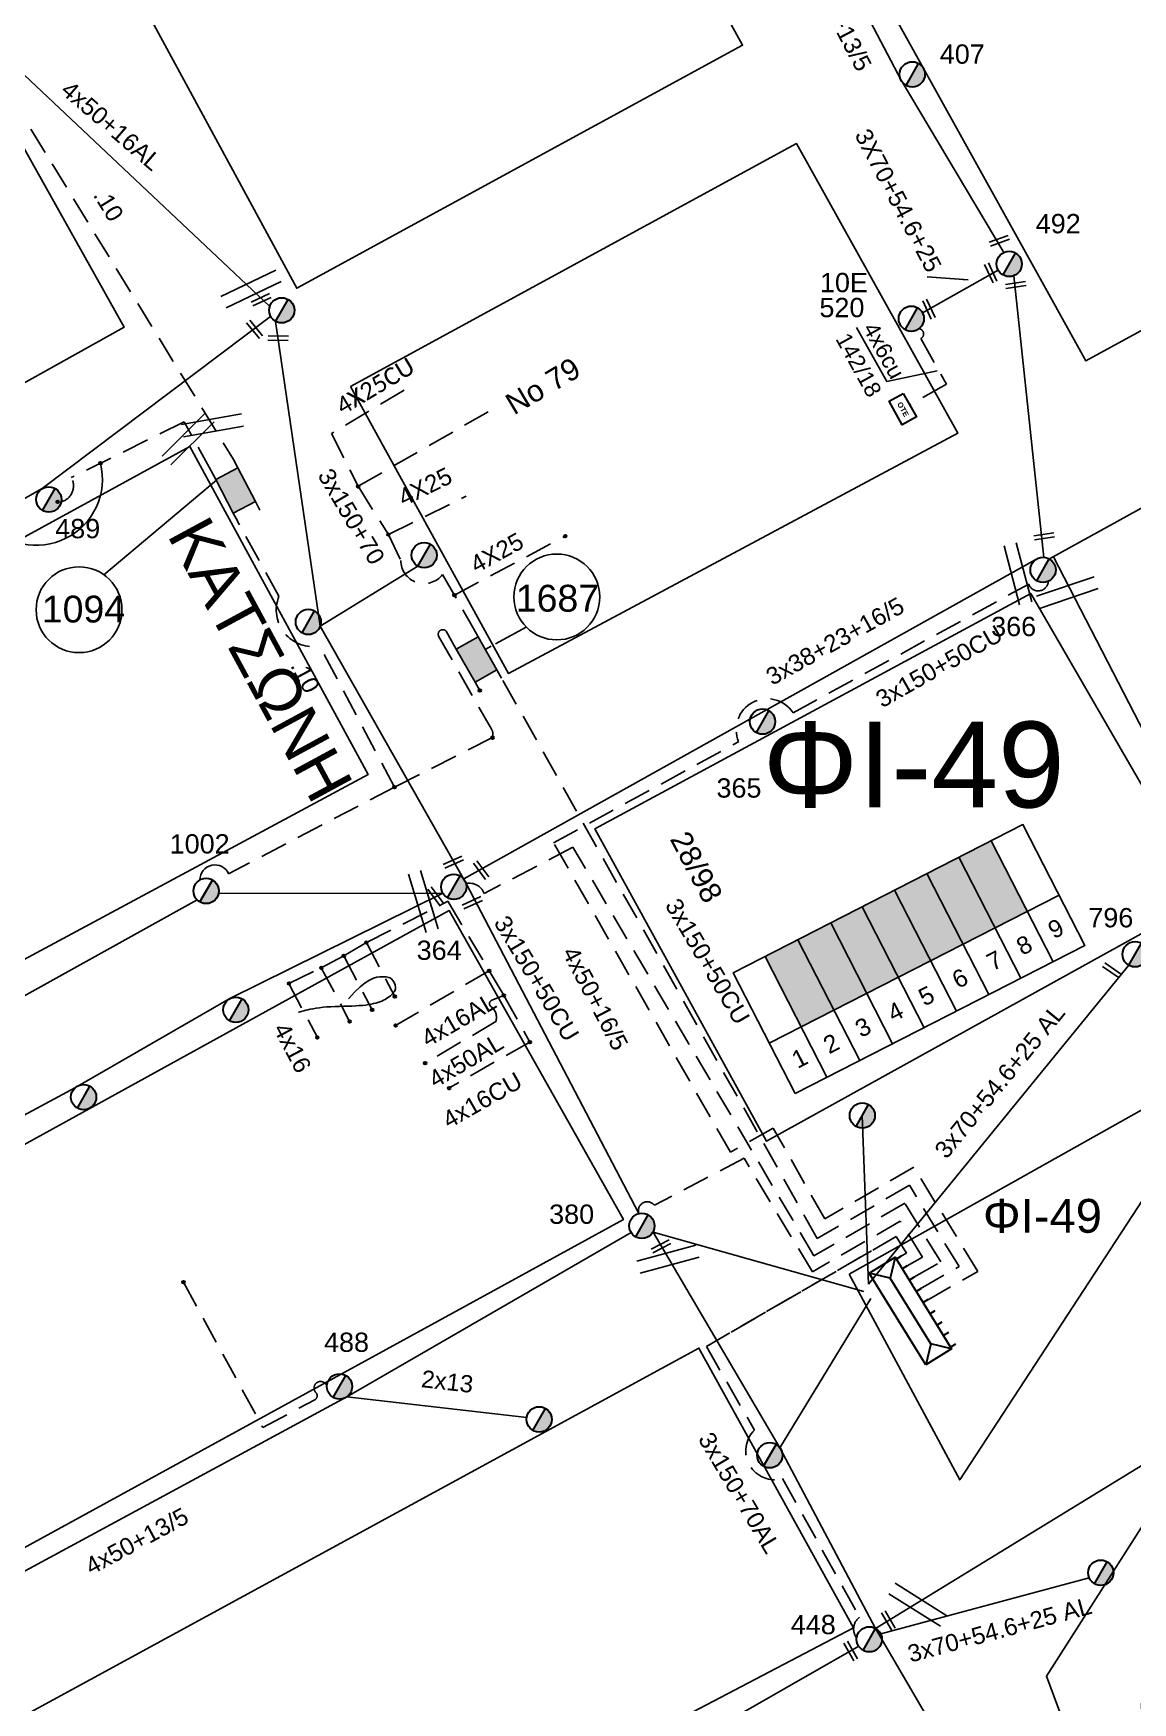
# Model space of a CAD drawing. Header units: millimetres. Extents: x 1421 to 7547, y 822 to 1863.
# Drawn here: x 7113 to 7215.5, y 1406.6 to 1562.1 of the extents above; entities that cross this region are included whole.
import ezdxf
from ezdxf.enums import TextEntityAlignment as Align

# ---------------------------------------------------------------- set-up
doc = ezdxf.new("R2010")
doc.units = ezdxf.units.MM
doc.linetypes.add('DASHED', pattern=[19.05, 12.7, -6.35])
doc.layers.get('0').update_dxf_attribs({"lineweight": 30})
for name, color, linetype, lineweight in [('2x13', 7, 'Continuous', 30), ('3x38+23+16', 7, 'Continuous', 30), ('4x50+13_5', 7, 'Continuous', 30), ('4x50+16_5', 7, 'Continuous', 30), ('4x50AL', 7, 'Continuous', 30), ('Link Box 4 Διευθύνσεων', 7, 'Continuous', 30), ('Pillar OTE', 7, 'Continuous', 30), ('TEXT_ΚΑΛΩΔΙΩΝ', 7, 'Continuous', 30), ('Άγνωστα', 7, 'Continuous', 30), ('Άγνωστο Υπόγειο Καλώδιο', 7, 'DASHED', 30), ('Γυμνά εναέρια ΧΤ (3Φ)   4x16AL', 7, 'Continuous', 30), ('Γυμνά εναέρια ΧΤ και ΦΟΠ (3Φ)   4x50+16AL', 7, 'Continuous', 30), ('Καλώδια ΧΤ   3x150+50CU', 7, 'DASHED', 30), ('Καλώδια ΧΤ   3x150+70AL', 7, 'DASHED', 30), ('Μηχανική τομή', 7, 'Continuous', 30), ('Στύλος ΦΜ', 7, 'Continuous', 30), ('Στύλος ΦΜ @ 1', 7, 'Continuous', 30), ('Συνδέσεις', 7, 'Continuous', 30), ('Συνεστραμμένα ΧΤ   3x70+54.6+25 AL', 7, 'SYN_LINE', 30), ('Τομή', 7, 'Continuous', 30), ('Υποσταθμός πόλεως', 7, 'Continuous', 30), ('Υπόβαθρο ΔΕΗ', 7, 'Continuous', 30), ('Υπόγεια Καλώδια Δικτύου ΧΤ   .10', 7, 'DASHED', 30), ('Υπόγεια Καλώδια Δικτύου ΧΤ  4x16AL', 7, 'DASHED', 30), ('Υπόγεια Καλώδια Δικτύου ΧΤ  4X25', 7, 'DASHED', 30), ('Υπόγεια Καλώδια Δικτύου ΧΤ  4x6', 7, 'DASHED', 30)]:
    doc.layers.add(name, color=color, linetype=linetype, lineweight=lineweight)
doc.layers.add('Υπόγεια καλώδια Παροχών ΧΤ   4x50AL', color=7, linetype='DASHED')
doc.styles.add('arial', font='arial.ttf')
doc.styles.add('Legend', font='calibri.ttf')
doc.styles.get("Standard").update_dxf_attribs({"font": 'arial.ttf'})
doc.linetypes.add('SYN_LINE', pattern='A,0.5,-0.0001,["/\\/\\/\\/",Standard,S=0.1,R=0,X=0,Y=-0.05],-0.25', length=0.7501)
doc.dimstyles.new('ISO-25', dxfattribs={"dimtxt": 2.5, "dimasz": 2.5, "dimexe": 1.25, "dimexo": 0.625, "dimtad": 1, "dimtxsty": 'Standard', "dimcen": 2.5, "dimadec": 0, "dimazin": 0, "dimtfac": 1, "dimtmove": 0, "dimatfit": 3, "dimfxl": 1, "dimarcsym": 0})

# ---------------------------------------------------------------- blocks, each defined once
blk = doc.blocks.new('ΥΠΑΡΧΩΝ ΤΣΙΜΕΝΤΕΝΙΟΣ ΣΤΥΛΟΣ')
at = {"layer": 'Στύλος ΦΜ'}
blk.add_hatch(color=7, dxfattribs=at).paths.add_polyline_path([(-1.29, -2.28, 0.574793), (2.62, 0, 0.268822), (1.3, 2.27)])
at = {"layer": 'Στύλος ΦΜ', "color": 7}
blk.add_line((-1.29, -2.28), (1.3, 2.27), dxfattribs=at)
blk.add_circle((0, 0), 2.62, dxfattribs=at)
at = {"layer": 'Στύλος ΦΜ', "flags": 4}
for tag, p in [('ΑΡΙΘΜΟΣ', (-4.68, 8.05)), ('ΤΥΠΟΣ', (-4.91, 3.03))]:
    blk.add_attdef(tag, p, '', height=4, dxfattribs=at)
blk = doc.blocks.new('ΥΠΟΣΤΑΘΜΟΣ ΠΟΛΕΩΣ 9 ΑΝΑΧΩΡΗΣΕΩΝ')
at = {"layer": 'Υποσταθμός πόλεως', "ltscale": 40}
for p, q in [((-9.63, -2.82), (-9.63, -4)), ((-7.12, -2.82), (-7.12, -4)), ((-4.84, -2.82), (-4.84, -4)), ((-2.36, -2.82), (-2.36, -4)), ((0.09, -2.82), (0.09, -4)), ((2.55, -2.82), (2.55, -4)), ((5.02, -2.82), (5.02, -4)), ((7.48, -2.82), (7.48, -4)), ((9.61, -2.82), (9.61, -4))]:
    blk.add_line(p, q, dxfattribs=at)
blk.add_lwpolyline([(-10.02, 2.82), (10.02, 2.82), (10.02, -2.82), (-10.02, -2.82)], close=True, dxfattribs=at)
for points in [[(-7.21, 0), (-10.02, 2.82)], [(-10.02, -2.82), (-7.21, 0)], [(-7.21, 0), (7.21, 0)], [(7.21, 0), (10.02, 2.82)], [(10.02, -2.82), (7.21, 0)]]:
    blk.add_lwpolyline(points, dxfattribs=at)
at = {"layer": 'Υποσταθμός πόλεως', "linetype": 'SYN_LINE', "ltscale": 40, "flags": 1}
for tag, p in [('ΜΕΤΑΣΧΗΜΑΤΙΣΜΟΣ', (10.79, 1.71)), ('ΙΣΧΥΣ', (10.77, -1.08)), ('ΑΡΙΘΜΟΣ', (10.89, -3.8))]:
    blk.add_attdef(tag, p, '', height=1.8, dxfattribs=at)
blk = doc.blocks.new('ΤΟΜΗ')
at = {"layer": 'Τομή', "lineweight": -3, "ltscale": 40}
for p, q in [((-11.37, 1.1), (11.37, 1.1)), ((11.37, -3.57), (-11.37, -3.57))]:
    blk.add_line(p, q, dxfattribs=at)
blk = doc.blocks.new('ΜΗΧΑΝΙΚΗ ΤΟΜΗ')
at = {"layer": 'Μηχανική τομή', "lineweight": -3, "ltscale": 40}
for p, q in [((-3.78, 1.15), (3.8, 1.15)), ((3.8, -0.4), (-3.78, -0.4))]:
    blk.add_line(p, q, dxfattribs=at)
blk = doc.blocks.new('LINK BOX 4 ΑΝΑΧΩΡΗΣΕΩΝ')
at = {"layer": 'Link Box 4 Διευθύνσεων', "lineweight": -3, "ltscale": 40}
blk.add_hatch(color=256, dxfattribs=at).paths.add_polyline_path([(-3.54, 0), (-3.54, -4.67), (3.54, -4.67), (3.54, 0)])
for p, q in [((-3.54, 0), (-5.33, 0)), ((5.33, 0), (3.54, 0)), ((-3.54, -4.67), (-5.33, -4.67)), ((5.33, -4.67), (3.54, -4.67))]:
    blk.add_line(p, q, dxfattribs=at)
blk.add_lwpolyline([(-3.54, -4.67), (-3.54, 0), (3.54, 0), (3.54, -4.67)], close=True, dxfattribs=at)
blk = doc.blocks.new('_ΣΥΝΔΕΣΗ')
at = {"layer": 'Συνδέσεις', "linetype": 'SYN_LINE', "ltscale": 40}
blk.add_hatch(color=256, dxfattribs=at).paths.add_polyline_path([(0.5, -0.01, 1), (-0.5, -0.01, 1)])
at = {"layer": 'Συνδέσεις'}
blk.add_circle((0, -0.01), 0.5, dxfattribs=at)
blk = doc.blocks.new('PILLAR ΟΤΕ')
at = {"layer": 'Pillar OTE', "ltscale": 40}
blk.add_lwpolyline([(-3.31, 2.02), (3.39, 2.02), (3.39, -1.99), (-3.31, -1.99)], close=True, dxfattribs=at)
at = {"layer": 'Pillar OTE', "insert": (-1.81, 0.71), "char_height": 1.3575, "width": 109.961, "attachment_point": 1}
blk.add_mtext('{\\fArial|b1|i0|c161|p34;OTE}', dxfattribs=at)

msp = doc.modelspace()

# ---------------------------------------------------------------- hatches: boundary and pattern name
at = {"layer": 'Καλώδια ΧΤ   3x150+50CU', "linetype": 'DASHED', "lineweight": -3, "ltscale": 0.2}
h = msp.add_hatch(color=27, dxfattribs=at)
h.dxf.hatch_style = 1
h.paths.add_polyline_path([(7202.63, 1478.78), (7205.64, 1480.32), (7202.28, 1486.89), (7199.26, 1485.35)])
h = msp.add_hatch(color=133, dxfattribs=at)
h.dxf.hatch_style = 1
h.paths.add_polyline_path([(7199.26, 1485.35), (7196.29, 1483.83), (7199.65, 1477.26), (7202.63, 1478.78)])
h = msp.add_hatch(color=30, dxfattribs=at)
h.dxf.hatch_style = 1
h.paths.add_polyline_path([(7196.29, 1483.83), (7193.27, 1482.28), (7196.63, 1475.72), (7199.65, 1477.26)])
h = msp.add_hatch(color=5, dxfattribs=at)
h.dxf.hatch_style = 1
h.paths.add_polyline_path([(7196.63, 1475.72), (7193.27, 1482.28), (7190.26, 1480.74), (7193.61, 1474.18)])
h = msp.add_hatch(color=62, dxfattribs=at)
h.dxf.hatch_style = 1
h.paths.add_polyline_path([(7190.26, 1480.74), (7187.32, 1479.24), (7190.68, 1472.68), (7193.61, 1474.18)])
h = msp.add_hatch(color=2, dxfattribs=at)
h.dxf.hatch_style = 1
h.paths.add_polyline_path([(7187.61, 1471.11), (7190.68, 1472.68), (7187.32, 1479.24), (7184.26, 1477.67)])
h = msp.add_hatch(color=1, dxfattribs=at)
h.dxf.hatch_style = 1
h.paths.add_polyline_path([(7184.55, 1469.55), (7187.61, 1471.11), (7184.26, 1477.67), (7181.2, 1476.1)])

# ---------------------------------------------------------------- linework, layer by layer
at = {"color": 1, "linetype": 'DASHED', "lineweight": -3, "ltscale": 0.2}
msp.add_lwpolyline([(7143.26, 1519.92), (7156.23, 1527.36)], dxfattribs=at)
at = {"color": 1, "lineweight": -3, "ltscale": 0.2}
msp.add_arc((7129.9, 1483.24), 1.4, 23.9719, 180.1699, dxfattribs=at)
at = {"layer": '2x13', "color": 62, "lineweight": -3, "ltscale": 0.2}
msp.add_lwpolyline([(7142.2, 1435.07), (7158.97, 1433.13)], dxfattribs=at)
at = {"layer": '3x38+23+16', "color": 5, "lineweight": -3, "ltscale": 0.2}
msp.add_lwpolyline([(7207.7, 1513.15), (7233.52, 1527.4)], dxfattribs=at)
at = {"layer": '3x38+23+16', "color": 6, "lineweight": -3, "ltscale": 0.2}
msp.add_lwpolyline([(7153.1, 1483.33), (7206.44, 1513.09)], dxfattribs=at)
at = {"layer": '4x50+13_5', "color": 5, "lineweight": -3, "ltscale": 0.2}
for points in [[(7184.65, 1575.34), (7193.88, 1557.76), (7203.46, 1541.7)], [(7204.4, 1539.55), (7207.19, 1513.3)]]:
    msp.add_lwpolyline(points, dxfattribs=at)
at = {"layer": '4x50+13_5', "color": 133, "lineweight": -3, "ltscale": 0.2}
msp.add_lwpolyline([(7208.08, 1513.36), (7221.14, 1488.05), (7237.75, 1462.27)], dxfattribs=at)
at = {"layer": '4x50+13_5', "color": 62, "lineweight": -3, "ltscale": 0.2}
msp.add_lwpolyline([(7168.7, 1450.39), (7142.2, 1435.07), (7111.88, 1418.66), (7077.42, 1400.07)], dxfattribs=at)
at = {"layer": '4x50+13_5', "color": 30, "lineweight": -3, "ltscale": 0.2}
msp.add_lwpolyline([(7097.16, 1362.69), (7127.07, 1378.06), (7148.05, 1389), (7169.01, 1399.87), (7189.93, 1411.82)], dxfattribs=at)
at = {"layer": '4x50+16_5', "color": 5, "lineweight": -3, "ltscale": 0.2}
msp.add_lwpolyline([(7169.43, 1452.14), (7153.31, 1482.92), (7139.72, 1506.88), (7135.55, 1535.29)], dxfattribs=at)
at = {"layer": '4x50+16_5', "color": 1, "lineweight": -3, "ltscale": 0.2}
for points in [[(7128.23, 1481.4), (7109.46, 1470.97), (7082.15, 1456.48), (7053.09, 1442.3)], [(7151.15, 1482.02), (7130.23, 1481.96)]]:
    msp.add_lwpolyline(points, dxfattribs=at)
at = {"layer": '4x50+16_5', "color": 2, "lineweight": -3, "ltscale": 0.2}
msp.add_lwpolyline([(7151.15, 1482.02), (7131.3, 1472.18), (7116.9, 1463.9), (7095.11, 1452.19), (7058.49, 1432.11)], dxfattribs=at)
at = {"layer": '4x50+16_5', "color": 133, "lineweight": -3, "ltscale": 0.2}
msp.add_lwpolyline([(7237.39, 1460.08), (7218.35, 1429.9), (7191.49, 1413.49)], dxfattribs=at)
at = {"layer": '4x50AL', "color": 2, "linetype": 'DASHED', "lineweight": -3, "ltscale": 0.2}
msp.add_lwpolyline([(7156.84, 1472.47), (7155.71, 1472.02, 0.594512), (7155.64, 1471.43, -0.328297), (7156.09, 1470.05), (7149.51, 1466.16)], format="xyb", dxfattribs=at)
at = {"layer": 'Pillar OTE', "lineweight": -3, "ltscale": 40}
for points in [[(7183.99, 1463.33), (7178.23, 1474.59), (7205.24, 1488.4), (7211.01, 1477.13), (7183.99, 1463.33)], [(7208.05, 1475.62), (7202.28, 1486.89)], [(7205.03, 1474.08), (7199.26, 1485.35)], [(7202.06, 1472.56), (7196.29, 1483.83)], [(7181.58, 1468.04), (7208.6, 1481.83)], [(7199.03, 1471.01), (7193.27, 1482.28)], [(7196.02, 1469.47), (7190.26, 1480.74)], [(7193.08, 1467.98), (7187.32, 1479.24)], [(7190.02, 1466.41), (7184.26, 1477.67)], [(7186.95, 1464.85), (7181.2, 1476.1)]]:
    msp.add_lwpolyline(points, dxfattribs=at)
at = {"layer": 'Άγνωστα', "lineweight": -3}
msp.add_lwpolyline([(7142.36, 1472.16), (7142.93, 1472.8), (7143.44, 1473.29), (7143.9, 1473.66), (7144.31, 1473.91), (7144.67, 1474.07), (7144.99, 1474.17), (7145.26, 1474.21), (7145.49, 1474.22), (7145.69, 1474.22), (7145.86, 1474.21), (7145.99, 1474.19), (7146.11, 1474.16), (7146.2, 1474.12), (7146.28, 1474.07), (7146.35, 1474.01), (7146.42, 1473.94), (7146.48, 1473.86), (7146.54, 1473.78), (7146.6, 1473.69), (7146.65, 1473.59), (7146.69, 1473.49), (7146.72, 1473.39), (7146.74, 1473.29), (7146.74, 1473.19), (7146.73, 1473.09), (7146.7, 1472.99), (7146.66, 1472.9), (7146.6, 1472.8), (7146.53, 1472.71), (7146.45, 1472.62), (7146.36, 1472.53), (7146.26, 1472.44), (7146.15, 1472.35), (7146.03, 1472.27), (7145.9, 1472.18), (7145.76, 1472.1), (7145.62, 1472.02), (7145.46, 1471.95), (7145.28, 1471.88), (7145.1, 1471.82), (7144.9, 1471.76), (7144.69, 1471.71), (7144.46, 1471.66), (7144.22, 1471.62), (7143.96, 1471.58), (7143.67, 1471.55), (7143.36, 1471.53), (7143.03, 1471.51), (7142.67, 1471.49), (7142.3, 1471.48), (7141.9, 1471.47), (7141.51, 1471.45), (7141.11, 1471.44), (7140.72, 1471.42), (7140.34, 1471.4), (7139.98, 1471.37), (7139.64, 1471.33), (7139.33, 1471.29), (7139.05, 1471.24), (7138.79, 1471.19), (7138.57, 1471.14), (7138.37, 1471.09), (7138.2, 1471.05), (7138.06, 1471.01), (7137.95, 1470.98), (7137.86, 1470.95), (7137.8, 1470.94), (7137.76, 1470.93), (7137.74, 1470.92), (7137.72, 1470.92), (7137.71, 1470.91), (7137.71, 1470.91), (7137.71, 1470.91), (7137.71, 1470.91), (7137.71, 1470.91), (7137.71, 1470.91), (7137.71, 1470.91), (7137.71, 1470.91), (7137.71, 1470.91), (7137.71, 1470.91)], dxfattribs=at)
at = {"layer": 'Άγνωστο Υπόγειο Καλώδιο', "color": 2, "lineweight": -3, "ltscale": 0.2}
msp.add_lwpolyline([(7129.55, 1521.35), (7127.04, 1525.92), (7116.51, 1520.74, -0.497455), (7115.56, 1518.47)], format="xyb", dxfattribs=at)
at = {"layer": 'Γυμνά εναέρια ΧΤ (3Φ)   4x16AL', "color": 5, "lineweight": -3, "ltscale": 0.2}
msp.add_lwpolyline([(7139.72, 1506.88), (7148.83, 1512.48)], dxfattribs=at)
at = {"layer": 'Γυμνά εναέρια ΧΤ και ΦΟΠ (3Φ)   4x50+16AL', "color": 133, "linetype": 'Continuous', "lineweight": -3, "ltscale": 0.2}
msp.add_lwpolyline([(7108.82, 1561.33), (7135.01, 1536.69)], dxfattribs=at)
at = {"layer": 'Γυμνά εναέρια ΧΤ και ΦΟΠ (3Φ)   4x50+16AL', "color": 2, "lineweight": -3, "ltscale": 0.2}
msp.add_lwpolyline([(7135.09, 1535.76), (7113.8, 1519.71), (7099.37, 1511.52), (7084.51, 1503.13), (7066.89, 1493.6), (7050.01, 1484.3), (7034.18, 1474.59)], dxfattribs=at)
at = {"layer": 'Γυμνά εναέρια ΧΤ και ΦΟΠ (3Φ)   4x50+16AL', "color": 27, "lineweight": -3, "ltscale": 0.2}
msp.add_lwpolyline([(7216.91, 1368.26), (7206.58, 1387.61), (7191.49, 1413.49), (7182.58, 1430.32), (7170.75, 1450.43)], dxfattribs=at)
at = {"layer": 'Γυμνά εναέρια ΧΤ και ΦΟΠ (3Φ)   4x50+16AL', "color": 62, "lineweight": -3, "ltscale": 0.2}
msp.add_lwpolyline([(7190.41, 1444.88), (7170.75, 1450.43)], dxfattribs=at)
at = {"layer": 'Καλώδια ΧΤ   3x150+50CU', "color": 1, "lineweight": -3, "ltscale": 0.2}
for points in [[(7140.77, 1524.85), (7143.26, 1519.92), (7146.07, 1515.42), (7147.22, 1513.02, 0.714826), (7151.13, 1511.71), (7154, 1506.67)], [(7151.97, 1505.52), (7151.45, 1506.43, 0.845143), (7150.76, 1505.96), (7155.55, 1497.52, -0.242011), (7155.77, 1496.5)]]:
    msp.add_lwpolyline(points, format="xyb", dxfattribs=at)
at = {"layer": 'Καλώδια ΧΤ   3x150+50CU', "color": 6, "lineweight": -3, "ltscale": 0.2}
msp.add_lwpolyline([(7196.28, 1444.06), (7201.02, 1446.76), (7195.07, 1456.46), (7186.75, 1451.65), (7181.95, 1460.12), (7177.96, 1457.87), (7161.47, 1486.7), (7178.72, 1496.12, -0.912295), (7183.8, 1498.82), (7205.77, 1510.8, 0.816444), (7207.6, 1511.06)], format="xyb", dxfattribs=at)
at = {"layer": 'Καλώδια ΧΤ   3x150+50CU', "color": 1, "lineweight": -3, "ltscale": 0.2}
for points in [[(7186.06, 1449.82), (7156.63, 1502.04), (7156.63, 1502.04)], [(7155.66, 1496.44), (7155.77, 1496.5), (7146.64, 1491.89)], [(7146.64, 1491.89), (7131.18, 1483.81)], [(7195.66, 1445.14), (7199.29, 1447.2), (7194.65, 1454.78), (7186.06, 1449.82)]]:
    msp.add_lwpolyline(points, dxfattribs=at)
at = {"layer": 'Καλώδια ΧΤ   3x150+50CU', "color": 2, "lineweight": -3, "ltscale": 0.2}
msp.add_lwpolyline([(7195.05, 1446.21), (7197.58, 1447.64), (7194.22, 1453.11), (7185.74, 1448.21), (7163.28, 1486.28), (7155.01, 1481.99, 0.350904), (7153.31, 1482.92)], format="xyb", dxfattribs=at)
msp.add_lwpolyline([(7136.8, 1473.58), (7139.82, 1475.06), (7141.92, 1476.16), (7144.02, 1477.4), (7151.63, 1481.25), (7155.47, 1474.76), (7156.84, 1472.47), (7159.25, 1468.13)], dxfattribs=at)
at = {"layer": 'Καλώδια ΧΤ   3x150+50CU', "color": 5, "lineweight": -3, "ltscale": 0.2}
msp.add_lwpolyline([(7194.45, 1447.28), (7195.86, 1448.09), (7193.8, 1451.45), (7185.6, 1446.71), (7179.24, 1457.32), (7170.87, 1452.92)], dxfattribs=at)
msp.add_arc((7170.21, 1452.42), 0.832, 37.3744, 199.492, dxfattribs=at)
at = {"layer": 'Καλώδια ΧΤ   3x150+70AL', "color": 30, "lineweight": -3, "ltscale": 0.2}
msp.add_lwpolyline([(7175.72, 1439.77), (7193.43, 1450.01), (7194.38, 1448.47), (7193.92, 1448.21), (7194.38, 1448.47), (7193.43, 1450.01), (7175.72, 1439.77), (7180.21, 1431.96, 0.780183), (7182.83, 1427.45), (7190, 1414.53, 0.421904), (7189.74, 1412.59)], format="xyb", dxfattribs=at)
at = {"layer": 'Καλώδια ΧΤ   3x150+70AL', "color": 62, "lineweight": -3, "ltscale": 0.2}
msp.add_lwpolyline([(7126.98, 1445.75), (7134.36, 1432.22), (7139.2, 1434.78, 0.497933), (7139.31, 1435.47, -1.293429), (7140.34, 1436.04, -0.375787)], format="xyb", dxfattribs=at)
at = {"layer": 'Συνεστραμμένα ΧΤ   3x70+54.6+25 AL', "color": 5, "linetype": 'SYN_LINE', "lineweight": -2, "ltscale": 10}
msp.add_lwpolyline([(7195.87, 1536.1), (7202.93, 1540.06)], dxfattribs=at)
at = {"layer": 'Συνεστραμμένα ΧΤ   3x70+54.6+25 AL', "color": 133, "lineweight": -3, "ltscale": 20}
for points in [[(7190.85, 1445.58), (7215.11, 1475.29)], [(7190.85, 1445.58), (7190.26, 1461.28)]]:
    msp.add_lwpolyline(points, dxfattribs=at)
at = {"layer": 'Συνεστραμμένα ΧΤ   3x70+54.6+25 AL', "color": 27, "lineweight": -3, "ltscale": 15}
msp.add_lwpolyline([(7182.58, 1430.32), (7191.06, 1444.23)], dxfattribs=at)
at = {"layer": 'Συνεστραμμένα ΧΤ   3x70+54.6+25 AL', "color": 30, "lineweight": -3, "ltscale": 20}
msp.add_lwpolyline([(7191.98, 1412.97), (7211.41, 1418.21)], dxfattribs=at)
at = {"layer": 'Υπόβαθρο ΔΕΗ', "lineweight": -3, "ltscale": 0.2}
for points in [[(7260.23, 1558.42), (7211.1, 1531.6), (7184.37, 1579.76), (7230.9, 1609.64)], [(7238.99, 1384.85), (7268.2, 1443.32), (7239.1, 1458.64), (7207.43, 1409.04), (7211.21, 1398.83)], [(7093.55, 1395.27), (7107.06, 1370.44), (7189.45, 1413.55), (7175.02, 1439.61)]]:
    msp.add_lwpolyline(points, close=True, dxfattribs=at)
for points in [[(7121.26, 1568.43), (7160.2, 1595.47), (7179.1, 1561.03), (7137.53, 1538.38), (7121.26, 1568.43)], [(7040.64, 1489.71), (7121.43, 1534.75), (7107.72, 1559.18), (7026.53, 1515.13), (7040.64, 1489.71)], [(7142.53, 1529.22), (7157.27, 1502.49), (7199.17, 1524.88), (7184.12, 1551.86), (7142.53, 1529.22)], [(7046.73, 1479.42), (7063.36, 1449.64), (7144.19, 1493.07), (7127.57, 1523.63), (7046.73, 1479.42)], [(7222.38, 1481.59), (7205.97, 1509.94), (7165.31, 1488), (7181.34, 1458.88), (7222.38, 1481.59)], [(7156.07, 1505.24), (7158.93, 1506.8)], [(7155.11, 1504.72), (7155.65, 1505.01)], [(7070.8, 1435.84), (7086.59, 1407.05), (7167.98, 1451.59), (7151.74, 1480.38), (7070.8, 1435.84)], [(7189.03, 1446.5), (7199.35, 1427.32), (7222.93, 1463.44), (7221.91, 1464.96), (7189.03, 1446.5)]]:
    msp.add_lwpolyline(points, dxfattribs=at)
at = {"layer": 'Υπόβαθρο ΔΕΗ', "lineweight": -3}
msp.add_lwpolyline([(7130.05, 1520.5), (7119.55, 1511.67)], dxfattribs=at)
for centre in [(7161.78, 1509.61), (7117.23, 1508.42)]:
    msp.add_circle(centre, 4, dxfattribs=at)
msp.add_arc((7113.26, 1520.58), 6.15, 219.1622, 14.0617, dxfattribs=at)
at = {"layer": 'Υπόγεια Καλώδια Δικτύου ΧΤ   .10', "color": 133, "lineweight": -3, "ltscale": 0.2}
msp.add_lwpolyline([(7108.75, 1559.7), (7131.62, 1522.43)], dxfattribs=at)
at = {"layer": 'Υπόγεια Καλώδια Δικτύου ΧΤ   .10', "color": 1, "lineweight": -3, "ltscale": 0.2}
msp.add_lwpolyline([(7146.64, 1491.89), (7139.67, 1505.04, -0.5891), (7135.86, 1509.67), (7132.02, 1516.63)], format="xyb", dxfattribs=at)
at = {"layer": 'Υπόγεια Καλώδια Δικτύου ΧΤ  4x16AL', "color": 2, "lineweight": -3, "ltscale": 0.2}
for points in [[(7144.02, 1477.4), (7146.66, 1472.38)], [(7139.82, 1475.06), (7142.46, 1470.04)], [(7141.92, 1476.16), (7144.56, 1471.14)], [(7155.47, 1474.76), (7146.75, 1469.68)], [(7136.8, 1473.58), (7139.45, 1468.56)], [(7159.25, 1468.13), (7151.75, 1463.85)]]:
    msp.add_lwpolyline(points, dxfattribs=at)
at = {"layer": 'Υπόγεια Καλώδια Δικτύου ΧΤ  4X25', "color": 1, "lineweight": -3, "ltscale": 0.2}
for points in [[(7147.53, 1528.88), (7140.77, 1524.85)], [(7146.07, 1515.42), (7153.33, 1519)]]:
    msp.add_lwpolyline(points, dxfattribs=at)
at = {"layer": 'Υπόγεια Καλώδια Δικτύου ΧΤ  4X25', "color": 1, "linetype": 'DASHED', "lineweight": -2, "ltscale": 0.2}
msp.add_lwpolyline([(7152.23, 1509.78), (7162.46, 1515.22)], dxfattribs=at)
at = {"layer": 'Υπόγεια Καλώδια Δικτύου ΧΤ  4x6', "color": 5, "linetype": 'DASHED', "lineweight": -2, "ltscale": 0.2}
msp.add_lwpolyline([(7195.56, 1534.61, -0.705553), (7195.73, 1533.69), (7198.11, 1529.43), (7194.62, 1527.49)], format="xyb", dxfattribs=at)

# ---------------------------------------------------------------- block references
at = {"layer": 'Link Box 4 Διευθύνσεων', "lineweight": -3}
for p, xscale, yscale, zscale, rotation in [((7130.79, 1518.99), 0.4999999999999998, 0.4999999999999998, 0.4999999999999998, 117.5659498388376), ((7153.28, 1503.2), 0.4999999999999997, 0.4999999999999997, 0.4999999999999997, 119.5841416551866)]:
    msp.add_blockref('LINK BOX 4 ΑΝΑΧΩΡΗΣΕΩΝ', p, dxfattribs=dict(at, xscale=xscale, yscale=yscale, zscale=zscale, rotation=rotation))
at = {"layer": 'Pillar OTE', "xscale": 0.375, "yscale": 0.375, "zscale": 0.375, "rotation": 299.0000000000001}
msp.add_blockref('PILLAR ΟΤΕ', (7194.02, 1527.13), dxfattribs=at)
at = {"layer": 'Μηχανική τομή', "lineweight": -3}
for p, xscale, yscale, zscale, rotation in [((7203.01, 1542.9), 0.2499999999999188, 0.2499999999999188, 0.2499999999999188, 199.3521531081327), ((7202.15, 1539.78), 0.2499999999999188, 0.2499999999999188, 0.2499999999999188, 295.10931420545), ((7204.55, 1538.77), 0.2499999999999188, 0.2499999999999188, 0.2499999999999188, 188.7069016057735), ((7134.17, 1537.39), 0.2499999999999188, 0.2499999999999188, 0.2499999999999188, 204.5089765519788), ((7196.38, 1536.39), 0.2499999999999188, 0.2499999999999188, 0.2499999999999188, 295.10931420545), ((7133.67, 1534.61), 0.2499999999999188, 0.2499999999999188, 0.2499999999999188, 129.0588625633443), ((7135.8, 1533.82), 0.2499999999999188, 0.2499999999999188, 0.2499999999999188, 179.1997685102337), ((7207.2, 1515.35), 0.2499999999999188, 0.2499999999999188, 0.2499999999999188, 188.7069016057735), ((7152.09, 1484.98), 0.2499999999999188, 0.2499999999999188, 0.2499999999999188, 204.5089765519788), ((7154.8, 1484.21), 0.2499999999999188, 0.2499999999999188, 0.2499999999999188, 127.0512514598491), ((7150.54, 1481.79), 0.2499999999999188, 0.2499999999999188, 0.2499999999999188, 127.0512514598491), ((7153.86, 1481.2), 0.2499999999999188, 0.2499999999999188, 0.2499999999999188, 204.5089765519788), ((7213.49, 1474.73), 0.2499999999999188, 0.2499999999999188, 0.2499999999999188, 325.5011436377507), ((7171.53, 1449.02), 0.2499999999999188, 0.2499999999999188, 0.2499999999999188, 27.66500128186423), ((7192.61, 1414.18), 0.2499999999999187, 0.2499999999999187, 0.2499999999999187, 300.0093175659555), ((7189.09, 1411.34), 0.2499999999999187, 0.2499999999999187, 0.2499999999999187, 300.0093175659555)]:
    msp.add_blockref('ΜΗΧΑΝΙΚΗ ΤΟΜΗ', p, dxfattribs=dict(at, xscale=xscale, yscale=yscale, zscale=zscale, rotation=rotation))
at = {"layer": 'Στύλος ΦΜ @ 1', "lineweight": -3, "ltscale": 40}
ref = msp.add_blockref('ΥΠΑΡΧΩΝ ΤΣΙΜΕΝΤΕΝΙΟΣ ΣΤΥΛΟΣ', (7194.92, 1558.31), dxfattribs=dict(at, xscale=0.4499999999998181, yscale=0.4499999999998181, zscale=0.4499999999998181))
ref.add_attrib('ΤΥΠΟΣ', '407', (7197.48, 1559.3), dxfattribs={"layer": 'Στύλος ΦΜ', "height": 1.8, "flags": 4})
ref = msp.add_blockref('ΥΠΑΡΧΩΝ ΤΣΙΜΕΝΤΕΝΙΟΣ ΣΤΥΛΟΣ', (7203.96, 1540.64), dxfattribs=dict(at, xscale=0.4499999999998181, yscale=0.4499999999998181, zscale=0.4499999999998181))
ref.add_attrib('ΤΥΠΟΣ', '492', (7206.43, 1543.5), dxfattribs={"layer": 'Στύλος ΦΜ', "height": 1.8, "flags": 4})
ref = msp.add_blockref('ΥΠΑΡΧΩΝ ΤΣΙΜΕΝΤΕΝΙΟΣ ΣΤΥΛΟΣ', (7194.83, 1535.54), dxfattribs=dict(at, xscale=0.4499999999998181, yscale=0.4499999999998181, zscale=0.4499999999998181))
ref.add_attrib('ΤΥΠΟΣ', '10E', (7186.31, 1538.01), dxfattribs={"layer": 'Στύλος ΦΜ', "height": 1.8, "flags": 4})
ref.add_attrib('ΑΡΙΘΜΟΣ', '520', (7186.26, 1535.68), dxfattribs={"layer": 'Στύλος ΦΜ', "height": 1.8, "flags": 4})
at = {"layer": 'Στύλος ΦΜ @ 1', "lineweight": -3, "ltscale": 40, "xscale": 0.4499999999998181, "yscale": 0.4499999999998181, "zscale": 0.4499999999998181}
for p in [(7136.13, 1536.32), (7149.41, 1513.5), (7138.61, 1507.28), (7131.85, 1471.14), (7117.66, 1463), (7190.26, 1461.28), (7160.13, 1432.97), (7181.63, 1429.62), (7212.49, 1418.68)]:
    msp.add_blockref('ΥΠΑΡΧΩΝ ΤΣΙΜΕΝΤΕΝΙΟΣ ΣΤΥΛΟΣ', p, dxfattribs=at)
at = {"layer": 'Στύλος ΦΜ @ 1', "lineweight": -3, "ltscale": 40}
ref = msp.add_blockref('ΥΠΑΡΧΩΝ ΤΣΙΜΕΝΤΕΝΙΟΣ ΣΤΥΛΟΣ', (7114.41, 1518.7), dxfattribs=dict(at, xscale=0.4499999999998181, yscale=0.4499999999998181, zscale=0.4499999999998181))
ref.add_attrib('ΤΥΠΟΣ', '489', (7115.01, 1515.08), dxfattribs={"layer": 'Στύλος ΦΜ', "height": 1.8, "flags": 4})
ref = msp.add_blockref('ΥΠΑΡΧΩΝ ΤΣΙΜΕΝΤΕΝΙΟΣ ΣΤΥΛΟΣ', (7207.11, 1512.13), dxfattribs=dict(at, xscale=0.4499999999998181, yscale=0.4499999999998181, zscale=0.4499999999998181))
ref.add_attrib('ΤΥΠΟΣ', '366', (7202.27, 1505.96), dxfattribs={"layer": 'Στύλος ΦΜ', "height": 1.8, "flags": 4})
ref = msp.add_blockref('ΥΠΑΡΧΩΝ ΤΣΙΜΕΝΤΕΝΙΟΣ ΣΤΥΛΟΣ', (7180.96, 1497.99), dxfattribs=dict(at, xscale=0.4499999999998181, yscale=0.4499999999998181, zscale=0.4499999999998181))
ref.add_attrib('ΤΥΠΟΣ', '365', (7176.66, 1490.91), dxfattribs={"layer": 'Στύλος ΦΜ', "height": 1.8, "flags": 4})
ref = msp.add_blockref('ΥΠΑΡΧΩΝ ΤΣΙΜΕΝΤΕΝΙΟΣ ΣΤΥΛΟΣ', (7129.08, 1482.21), dxfattribs=dict(at, xscale=0.4499999999998181, yscale=0.4499999999998181, zscale=0.4499999999998181))
ref.add_attrib('ΤΥΠΟΣ', '1002', (7125.68, 1485.7), dxfattribs={"layer": 'Στύλος ΦΜ', "height": 1.8, "flags": 4})
ref = msp.add_blockref('ΥΠΑΡΧΩΝ ΤΣΙΜΕΝΤΕΝΙΟΣ ΣΤΥΛΟΣ', (7152.17, 1482.6), dxfattribs=dict(at, xscale=0.4499999999998181, yscale=0.4499999999998181, zscale=0.4499999999998181))
ref.add_attrib('ΤΥΠΟΣ', '364', (7148.71, 1475.79), dxfattribs={"layer": 'Στύλος ΦΜ', "height": 1.8, "flags": 4})
ref = msp.add_blockref('ΥΠΑΡΧΩΝ ΤΣΙΜΕΝΤΕΝΙΟΣ ΣΤΥΛΟΣ', (7215.69, 1476.31), dxfattribs=dict(at, xscale=0.4499999999998181, yscale=0.4499999999998181, zscale=0.4499999999998181))
ref.add_attrib('ΤΥΠΟΣ', '796', (7211.33, 1478.82), dxfattribs={"layer": 'Στύλος ΦΜ', "height": 1.8, "flags": 4})
ref = msp.add_blockref('ΥΠΑΡΧΩΝ ΤΣΙΜΕΝΤΕΝΙΟΣ ΣΤΥΛΟΣ', (7169.71, 1451), dxfattribs=dict(at, xscale=0.4499999999998181, yscale=0.4499999999998181, zscale=0.4499999999998181))
ref.add_attrib('ΤΥΠΟΣ', '380', (7161.06, 1451.19), dxfattribs={"layer": 'Στύλος ΦΜ', "height": 1.8, "flags": 4})
ref = msp.add_blockref('ΥΠΑΡΧΩΝ ΤΣΙΜΕΝΤΕΝΙΟΣ ΣΤΥΛΟΣ', (7141.52, 1436.04), dxfattribs=dict(at, xscale=0.4499999999998181, yscale=0.4499999999998181, zscale=0.4499999999998181))
ref.add_attrib('ΤΥΠΟΣ', '488', (7140.07, 1439.26), dxfattribs={"layer": 'Στύλος ΦΜ', "height": 1.8, "flags": 4})
ref = msp.add_blockref('ΥΠΑΡΧΩΝ ΤΣΙΜΕΝΤΕΝΙΟΣ ΣΤΥΛΟΣ', (7190.91, 1412.47), dxfattribs=dict(at, xscale=0.4499999999998181, yscale=0.4499999999998181, zscale=0.4499999999998181))
ref.add_attrib('ΤΥΠΟΣ', '448', (7183.59, 1412.95), dxfattribs={"layer": 'Στύλος ΦΜ', "height": 1.8, "flags": 4})
at = {"layer": 'Συνδέσεις', "lineweight": -3, "xscale": 0.25, "yscale": 0.25, "zscale": 0.25}
for p in [(7119.23, 1522.08), (7143.26, 1519.92), (7115.24, 1518.47), (7146.07, 1515.42), (7162.57, 1515.28), (7152.23, 1509.78), (7154.6, 1500.89), (7155.77, 1496.5), (7146.64, 1491.89), (7141.92, 1476.16), (7144.02, 1477.4), (7139.82, 1475.06), (7155.47, 1474.76), (7136.81, 1473.58), (7146.67, 1472.38), (7156.84, 1472.47), (7142.46, 1470.04), (7144.56, 1471.14), (7139.45, 1468.56), (7146.75, 1469.68), (7159.25, 1468.13), (7149.51, 1466.17), (7151.75, 1463.85), (7126.98, 1445.75)]:
    msp.add_blockref('_ΣΥΝΔΕΣΗ', p, dxfattribs=at)
at = {"layer": 'Τομή', "lineweight": -3}
for p, xscale, yscale, zscale, rotation in [((7133.4, 1538.03), 0.2499999999998871, 0.2499999999998871, 0.2499999999998871, 205.3950751485119), ((7127.62, 1524.11), 0.2499999999998872, 0.2499999999998872, 0.2499999999998872, 224.8515884265338), ((7129.73, 1525.3), 0.2499999999998872, 0.2499999999998872, 0.2499999999998872, 189.98958271918), ((7204.47, 1511.69), 0.2499999999998871, 0.2499999999998871, 0.2499999999998871, 104.6920613153391), ((7209.28, 1510.32), 0.2499999999998871, 0.2499999999998871, 0.2499999999998871, 18.7192822909989), ((7149.64, 1481.31), 0.2499999999998871, 0.2499999999998871, 0.2499999999998871, 286.8557534041082), ((7172.06, 1448.2), 0.2499999999998871, 0.2499999999998871, 0.2499999999998871, 15.09135628126126), ((7195.6, 1415.95), 0.2499999999998871, 0.2499999999998871, 0.2499999999998871, 327.9226170253448)]:
    msp.add_blockref('ΤΟΜΗ', p, dxfattribs=dict(at, xscale=xscale, yscale=yscale, zscale=zscale, rotation=rotation))
at = {"layer": 'Υπόβαθρο ΔΕΗ', "lineweight": -3, "ltscale": 0.2, "xscale": 0.4999999999999998, "yscale": 0.4999999999999998, "zscale": 0.4999999999999998, "rotation": 121.6710994051653}
msp.add_blockref('ΥΠΟΣΤΑΘΜΟΣ ΠΟΛΕΩΣ 9 ΑΝΑΧΩΡΗΣΕΩΝ', (7194.74, 1443.07), dxfattribs=at)

# ---------------------------------------------------------------- texts
at = {"lineweight": -3, "ltscale": 40, "char_height": 4, "width": 51.2353, "attachment_point": 1, "style": 'arial'}
for s, insert, rotation in [('{\\H1.083x;ΚΑΤΣΩΝΗ}', (7129.2, 1517.47), 298.4415), ('{\\H1.083x;ΚΟΡΔΕΛΙΟΥ}', (7213.32, 1401.88), 59.0631)]:
    msp.add_mtext(s, dxfattribs=dict(at, insert=insert, rotation=rotation))
at = {"lineweight": -3, "ltscale": 30, "char_height": 1.63, "width": 11.2573, "attachment_point": 1, "rotation": 27.0989}
for s, insert in [('9', (7207.37, 1479.15)), ('8', (7204.42, 1477.61)), ('7', (7201.66, 1476.16)), ('6', (7198.43, 1474.51)), ('5', (7195.3, 1472.88)), ('4', (7192.41, 1471.41)), ('3', (7189.39, 1469.95)), ('2', (7186.42, 1468.43)), ('1', (7183.48, 1467.07))]:
    msp.add_mtext(s, dxfattribs=dict(at, insert=insert))
at = {"layer": 'TEXT_ΚΑΛΩΔΙΩΝ', "lineweight": -3, "ltscale": 0.2}
for s, rotation, p in [('4x50+13/5', 297.6949, (7188.07, 1563.45)), ('4x50+16AL', 319.2475, (7120.25, 1553.53)), ('3X70+54.6+25', 297.6949, (7193.62, 1546.56)), ('.10', 301.5392, (7119.99, 1546.16)), ('3x150+70', 300.5498, (7142.63, 1517.11)), ('4X25', 26.3066, (7149.49, 1519.9)), ('4X25', 28.7412, (7156.18, 1513.74)), ('3x38+23+16/5', 29.1649, (7187.71, 1505.5)), ('3x150+50CU', 29.4882, (7197.42, 1503.15)), ('.10', 297.9246, (7138.33, 1502.22)), ('3x150+50CU', 300.5498, (7175.84, 1475.65)), ('3x150+50CU', 300.8393, (7159.9, 1474.06)), ('4x50+16/5', 297.6402, (7165.37, 1472.2)), ('4x16AL', 30.2396, (7152.62, 1470.21)), ('3x70+54.6+25 AL', 50.7669, (7203.07, 1464.49)), ('4x16', 297.7542, (7137.13, 1467.6)), ('4x50AL', 30.5573, (7153.3, 1466.41)), ('4x16CU', 29.7475, (7154.82, 1462.72)), ('2x13', 353.4097, (7151.57, 1436.5)), ('3x150+70AL', 300.6119, (7178.8, 1426.13)), ('4x50+13/5', 28.422, (7122.61, 1421.63)), ('3x70+54.6+25 AL', 15.0905, (7203.06, 1413.37))]:
    msp.add_text(s, height=1.6, rotation=rotation, dxfattribs=at).set_placement(p, align=Align.MIDDLE_CENTER)
at = {"layer": 'TEXT_ΚΑΛΩΔΙΩΝ', "lineweight": -3, "ltscale": 0.2, "style": 'Legend'}
msp.add_text('4X25CU', height=1.6, rotation=30.8245, dxfattribs=at).set_placement((7144.85, 1529.27), align=Align.MIDDLE_CENTER)
at = {"layer": 'Άγνωστα', "color": 7, "lineweight": -3, "char_height": 2.5, "attachment_point": 1}
for s, insert in [('1687', (7157.95, 1510.74)), ('1094', (7113.76, 1509.73))]:
    msp.add_mtext_dynamic_manual_height_columns(s, width=1.8, gutter_width=12.5, heights=[0.0453], dxfattribs=dict(at, insert=insert))
at = {"layer": 'Υπόβαθρο ΔΕΗ', "lineweight": -3, "char_height": 2, "attachment_point": 1}
for s, insert, rotation in [('Νο 79', (7156.76, 1528.23), 30.69), ('28/98', (7174.04, 1488), 298.0928)]:
    msp.add_mtext_dynamic_manual_height_columns(s, width=17.2548, gutter_width=12.5, heights=[0], dxfattribs=dict(at, insert=insert, rotation=rotation))
at = {"layer": 'Υπόβαθρο ΔΕΗ', "lineweight": -3, "attachment_point": 1}
for insert, char_height in [((7180.96, 1497.99), 8), ((7201.51, 1453.51), 3.15)]:
    msp.add_mtext_dynamic_manual_height_columns('ΦI-49', width=30.8332, gutter_width=12.5, heights=[0], dxfattribs=dict(at, insert=insert, char_height=char_height))
at = {"layer": 'Υπόγεια καλώδια Παροχών ΧΤ   4x50AL', "color": 7, "ltscale": 0.2, "char_height": 1.5, "attachment_point": 1, "rotation": 299}
for s, insert in [('142/18', (7189.03, 1534.4)), ('4x6cu', (7191.58, 1535.38))]:
    msp.add_mtext_dynamic_manual_height_columns(s, width=1.8, gutter_width=12.5, heights=[0.118], dxfattribs=dict(at, insert=insert))

# ---------------------------------------------------------------- leaders
at = {"layer": 'Υπόβαθρο ΔΕΗ', "lineweight": -3, "ltscale": 0.2}
for points, override in [([(7200.12, 1539.16), (7196.32, 1539.45)], {"dimasz": 0.5, "dimtad": 0}), ([(7197.23, 1530.68), (7192.53, 1529.69), (7189.72, 1534.71)], {"dimasz": 0.1, "dimgap": 0.625, "dimtad": 0})]:
    msp.add_leader(points, dimstyle='ISO-25', override=override, dxfattribs=at)

doc.saveas('drawing.dxf')
